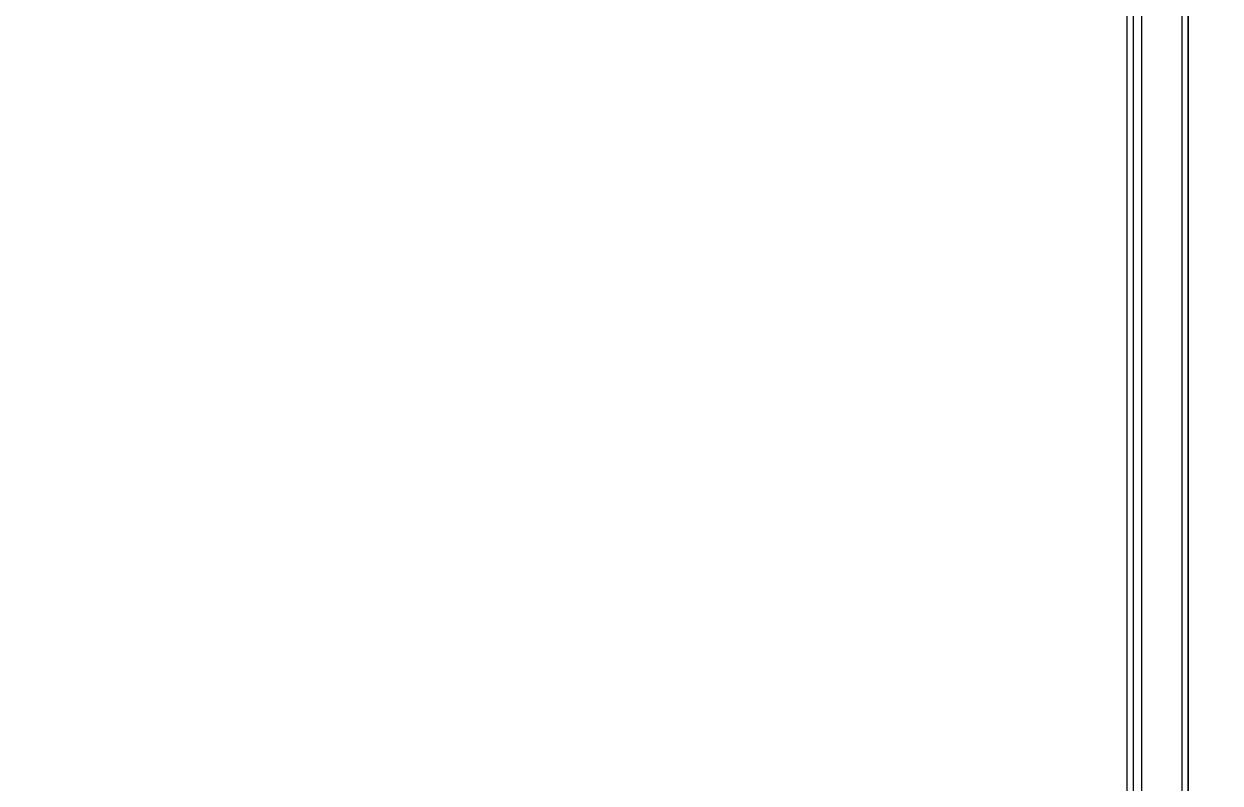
# Model space of a CAD drawing. Header units: millimetres. Extents: x 503 to 3464, y 400 to 5374.
# Drawn here: x 1093 to 2072, y 1022 to 1643 of the extents above; entities that cross this region are included whole.
import ezdxf

# ---------------------------------------------------------------- set-up
doc = ezdxf.new("R2010")
doc.units = ezdxf.units.MM

# ---------------------------------------------------------------- blocks, each defined once
blk = doc.blocks.new('*U12')
blk.add_wipeout([(0, -490), (0, 0), (-696, 0), (-696, 2736), (-611.226, 2736), (-604.722, 2738.404), (-601.345, 2744.461), (-585.891, 2774.891), (-555.462, 2790.345), (-549.404, 2793.722), (-547, 2800.226), (-547, 2820), (-200, 2820), (-200, 2805), (0, 2805), (0, 2940), (-605, 2940), (-605, 2952.956), (-607.669, 2962.938), (-614.962, 2970.255), (-634.292, 2983.776), (-661.26, 3013.874), (-672.169, 3033.634), (-683.4, 3073.506), (-690.016, 3086.002), (-703.242, 3091), (-705, 3091), (-705, 3099), (-740, 3099), (-740, 2943), (-746, 2943), (-746, 2904), (-747.012, 2903.944), (-749.343, 2909.157), (-755, 2911.5), (-760, 2911.5), (-760, 2907.5), (-756, 2907.5), (-753.172, 2906.328), (-752, 2903.5), (-752, 2894.795), (-755, 2894.795), (-755, 2891.899), (-761.657, 2889.556), (-764, 2883.9), (-764, 2879.899), (-761.657, 2874.243), (-756, 2871.9), (-755, 2871.9), (-755, 2866.096), (-764, 2866.096), (-764, 2863), (-769, 2863), (-769, 2844), (-772, 2844), (-772, 2832), (-769, 2832), (-769, 2813), (-764, 2813), (-764, 2809.903), (-755, 2809.795), (-755, 2804.1), (-756.011, 2804.1), (-761.657, 2801.757), (-764, 2796.1), (-764, 2792.1), (-761.657, 2786.443), (-756, 2784.1), (-755, 2784.1), (-755, 2780.436), (-752, 2780.436), (-752, 2772.5), (-753.172, 2769.671), (-756, 2768.5), (-760, 2768.5), (-760, 2764.5), (-755, 2764.5), (-749.343, 2766.843), (-747, 2772), (-746, 2772), (-746, -207), (-740, -207), (-740, -221.04), (-751.24, -268.532), (-752.011, -285), (-746.879, -327.231), (-740, -348.96), (-740, -363), (-733.744, -363), (-708.671, -399.456), (-690.491, -416.148), (-667.069, -430.923), (-641.581, -440.58), (-618.289, -444.604), (-611.554, -444.956), (-560.975, -444.956), (-540.851, -442.85), (-524.43, -438.668), (-514.809, -435.208), (-493.437, -424.147), (-468.79, -404.57), (-446.439, -376.601), (-429.377, -340.1), (-423.061, -314.834), (-420.539, -284.9), (-421.99, -262.313), (-426.344, -240), (-191.807, -240), (-191.807, -490)])
blk.add_wipeout([(0, -490), (0, 0), (696, 0), (696, 2736), (611.226, 2736), (604.722, 2738.404), (601.345, 2744.461), (585.891, 2774.891), (555.462, 2790.345), (549.404, 2793.722), (547, 2800.226), (547, 2820), (200, 2820), (200, 2805), (0, 2805), (0, 2940), (605, 2940), (605, 2952.956), (607.669, 2962.938), (614.962, 2970.255), (634.292, 2983.776), (661.26, 3013.874), (672.169, 3033.634), (683.4, 3073.506), (690.016, 3086.002), (703.242, 3091), (705, 3091), (705, 3099), (740, 3099), (740, 2943), (746, 2943), (746, 2904), (747.012, 2903.944), (749.343, 2909.157), (755, 2911.5), (760, 2911.5), (760, 2907.5), (756, 2907.5), (753.172, 2906.328), (752, 2903.5), (752, 2894.795), (755, 2894.795), (755, 2891.899), (761.657, 2889.556), (764, 2883.9), (764, 2879.899), (761.657, 2874.243), (756, 2871.9), (755, 2871.9), (755, 2866.096), (764, 2866.096), (764, 2863), (769, 2863), (769, 2844), (772, 2844), (772, 2832), (769, 2832), (769, 2813), (764, 2813), (764, 2809.903), (755, 2809.795), (755, 2804.1), (756.011, 2804.1), (761.657, 2801.757), (764, 2796.1), (764, 2792.1), (761.657, 2786.443), (756, 2784.1), (755, 2784.1), (755, 2780.436), (752, 2780.436), (752, 2772.5), (753.172, 2769.671), (756, 2768.5), (760, 2768.5), (760, 2764.5), (755, 2764.5), (749.343, 2766.843), (747, 2772), (746, 2772), (746, -207), (740, -207), (740, -221.04), (751.24, -268.532), (752.011, -285), (746.879, -327.231), (740, -348.96), (740, -363), (733.744, -363), (708.671, -399.456), (690.491, -416.148), (667.069, -430.923), (641.581, -440.58), (618.289, -444.604), (611.554, -444.956), (560.975, -444.956), (540.851, -442.85), (524.43, -438.668), (514.809, -435.208), (493.437, -424.147), (468.79, -404.57), (446.439, -376.601), (429.377, -340.1), (423.061, -314.834), (420.539, -284.9), (421.99, -262.313), (426.344, -240), (191.807, -240), (191.807, -490)])
at = {"color": 7, "linetype": 'Continuous', "lineweight": 25}
for p, q in [((696, -120), (696, 2828)), ((701, -120), (701, 2828)), ((746, -207), (746, 2828))]:
    blk.add_line(p, q, dxfattribs=at)
at = {"color": 8, "linetype": 'Continuous', "lineweight": 25}
for p, q in [((708, -120), (708, 2828)), ((741, -207), (741, 2828))]:
    blk.add_line(p, q, dxfattribs=at)
blk.add_lwpolyline([(746, 2772), (746, -207)])

msp = doc.modelspace()

# ---------------------------------------------------------------- block references
msp.add_blockref('*U12', (1300, 890))

doc.saveas('drawing.dxf')
